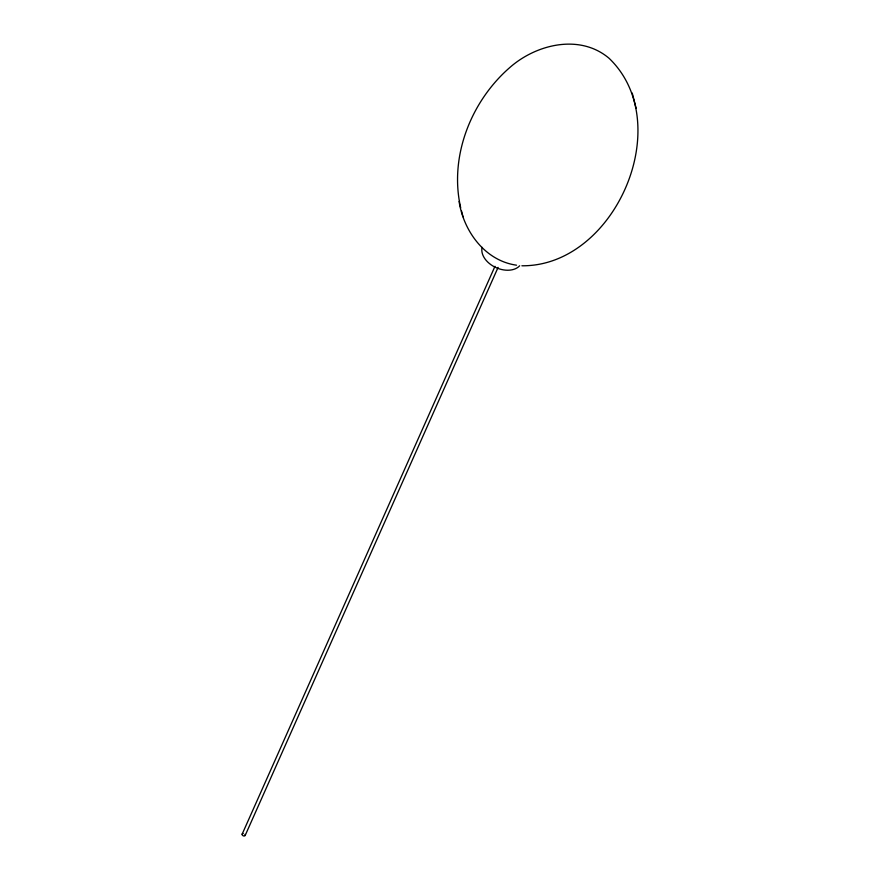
<?xml version="1.0" encoding="UTF-8"?>
<svg xmlns="http://www.w3.org/2000/svg" width="880" height="880" viewBox="0 0 880 880"><rect width="100%" height="100%" fill="white"/><g stroke="black" fill="none" stroke-linecap="round" stroke-linejoin="round"><path stroke-width="1.32" d="M242.132 834.218L494.978 266.31M245.245 835.307L498.091 267.399M521.895 265.782C614.977 266.651 677.303 123.816 609.103 58.311C579.865 33.495 536.019 44.198 509.542 67.76C470.756 101.629 449.009 156.992 460.713 207.856M516.516 265.188C485.111 260.788 463.639 231.308 459.085 201.465M636.163 108.383L632.236 93.071M461.549 211.013L463.012 216.777M519.673 265.782A21.252 14.597 24 0 1 495.132 267.201A21.252 14.597 24 0 1 482.119 247.368M244.992 834.361A1.661 1.144 24 0 1 244.475 835.967A1.661 1.144 24 0 1 242.253 834.955A1.661 1.144 24 0 1 243.144 833.525"/></g></svg>
